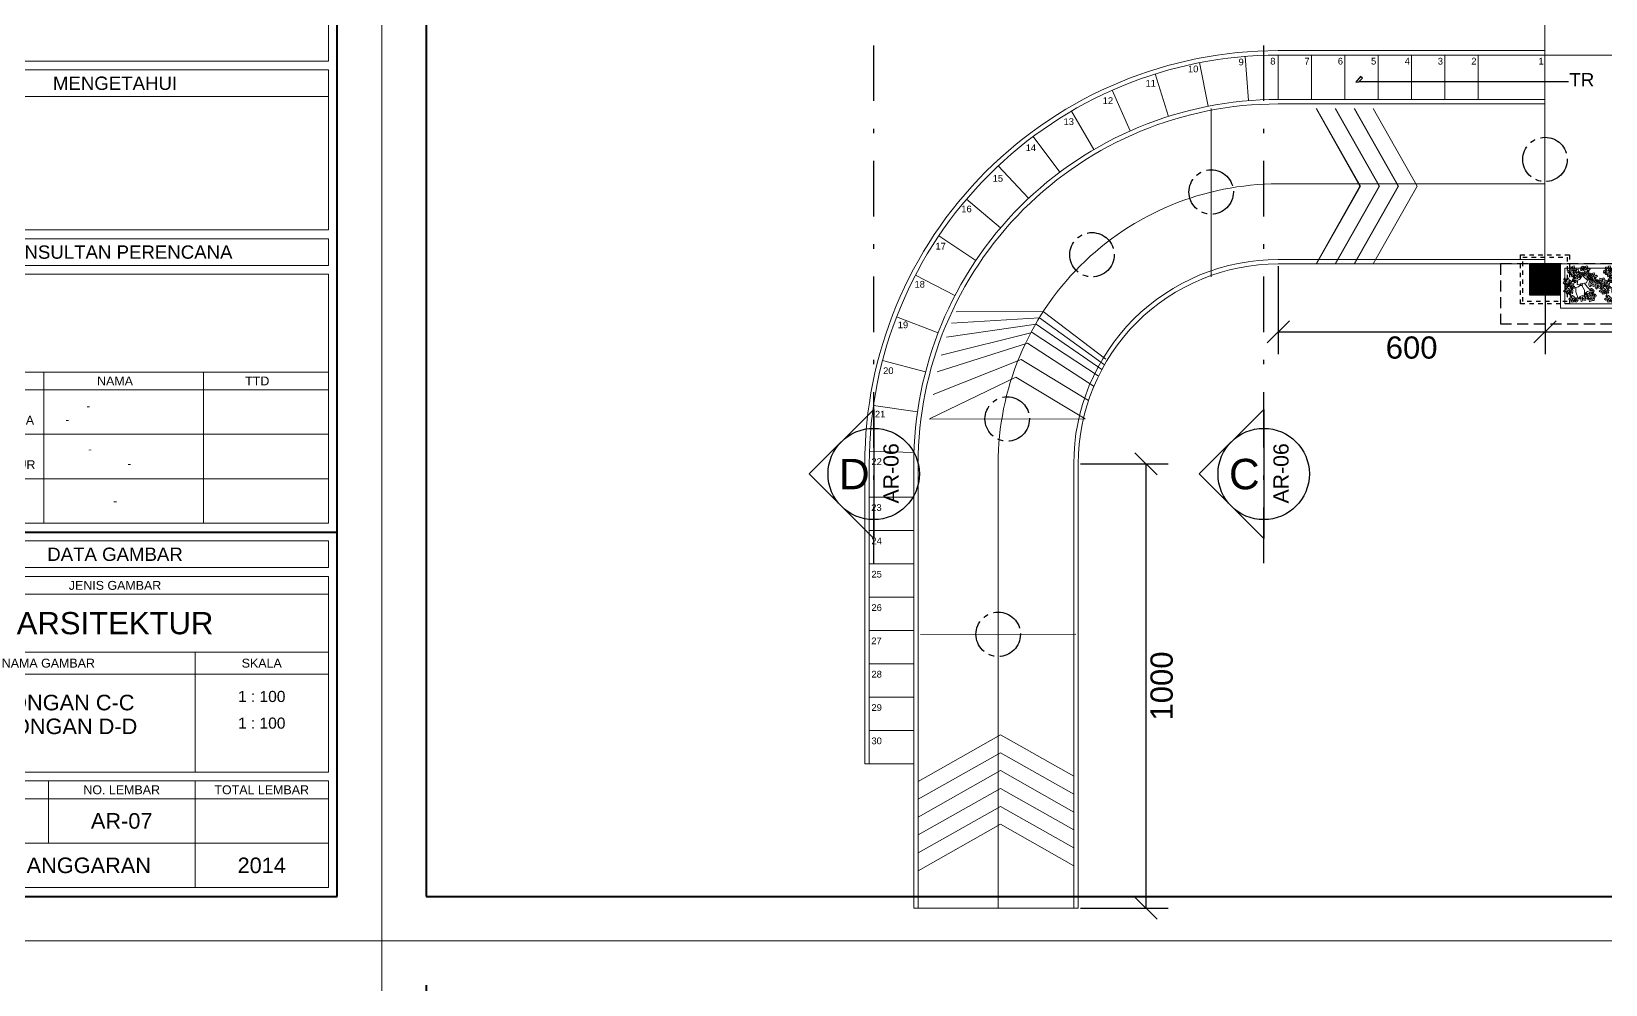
# Model space of a CAD drawing. Header units: inches. Extents: x 249 to 1192, y -18 to 440.
# Drawn here: x 745.34 to 780.75, y 169.51 to 190.95 of the extents above; entities that cross this region are included whole.
import ezdxf
from ezdxf.enums import TextEntityAlignment as Align

# ---------------------------------------------------------------- set-up
doc = ezdxf.new("R2010")
doc.units = ezdxf.units.IN
doc.header["$MEASUREMENT"] = 0
for name, pattern in [('CENTER2', [1.125, 0.75, -0.125, 0.125, -0.125]), ('DASHDOT', [1, 0.5, -0.25, 0, -0.25]), ('DASHED2', [0.375, 0.25, -0.125]), ('HIDDEN', [0.375, 0.25, -0.125])]:
    doc.linetypes.add(name, pattern=pattern)
for name, color, linetype, lineweight in [('ARSIR BETON', 8, 'Continuous', 0), ('DIMENSI', 85, 'Continuous', 20), ('DINDING', 6, 'Continuous', 0), ('GRS KOP', 1, 'Continuous', 40), ('KOP', 7, 'Continuous', 20), ('TEXT (KET. RUANG)', 7, 'Continuous', 5), ('TEXT (KETERANGAN)', 7, 'Continuous', 25), ('VEGETASI', 60, 'Continuous', 0)]:
    doc.layers.add(name, color=color, linetype=linetype, lineweight=lineweight)
for name, color, linetype in [('AS', 15, 'CENTER2'), ('ATAP', 123, 'Continuous'), ('KOLOM', 5, 'Continuous')]:
    doc.layers.add(name, color=color, linetype=linetype)
doc.styles.add('S', font='SIMPLEX', dxfattribs={"width": 1.1})
doc.styles.get("Standard").update_dxf_attribs({"font": 'arial.ttf'})
doc.dimstyles.new('UK. GDG PERTEMUAN', dxfattribs={"dimtxt": 0.5, "dimasz": 0.5, "dimexe": 0.5, "dimexo": 0.05, "dimgap": 0.1, "dimtad": 2, "dimdec": 0, "dimlfac": 100, "dimzin": 0, "dimdsep": 46, "dimtxsty": 'Standard', "dimblk": 'OBLIQUE', "dimcen": 0.09, "dimclrd": 8, "dimclre": 256, "dimclrt": 256, "dimadec": 0, "dimazin": 0, "dimtfac": 1, "dimtdec": 0, "dimtofl": 0, "dimtmove": 0, "dimatfit": 3, "dimldrblk": 'OBLIQUE', "dimfxl": 0, "dimtolj": 1, "dimtzin": 0, "dimarcsym": 0})

# ---------------------------------------------------------------- blocks, each defined once
blk = doc.blocks.new('KOP-ARS')
at = {"layer": 'GRS KOP'}
for p, q in [((1, 54), (1, 1)), ((83, 1), (83, 54)), ((73, 9.2), (83, 9.2)), ((1, 1), (83, 1))]:
    blk.add_line(p, q, dxfattribs=at)
at = {"layer": 'KOP'}
for p, q in [((82.8, 19.8), (82.8, 23.4)), ((82.8, 19.8), (73.2, 19.8)), ((82.8, 19.6), (73.2, 19.6)), ((82.8, 16), (82.8, 19.6)), ((82.8, 19), (73.2, 19)), ((82.8, 16), (73.2, 16)), ((82.8, 15), (73.2, 15)), ((82.8, 9.4), (82.8, 15)), ((82.8, 12.8), (73.2, 12.8)), ((76.4, 9.4), (76.4, 12.8)), ((79.993, 9.4), (79.993, 12.8)), ((82.8, 12.4), (73.2, 12.4)), ((82.8, 11.4), (73.2, 11.4)), ((82.8, 10.4), (73.2, 10.4)), ((82.8, 9.4), (73.2, 9.4)), ((73.2, 7.8), (82.8, 7.8)), ((73.2, 6.5), (82.8, 6.5)), ((79.8, 3.8), (79.8, 6.5)), ((73.2, 6), (82.8, 6)), ((76.5, 2.2), (76.5, 3.6)), ((79.8, 1.2), (79.8, 3.6)), ((73.2, 3.2), (82.8, 3.2)), ((73.2, 2.2), (82.8, 2.2))]:
    blk.add_line(p, q, dxfattribs=at)
for points in [[(0, 0), (84, 0), (84, 55), (0, 55)], [(73.2, 15.2), (82.8, 15.2), (82.8, 15.8), (73.2, 15.8)], [(73.2, 8.4), (82.8, 8.4), (82.8, 9), (73.2, 9)], [(73.2, 3.8), (82.8, 3.8), (82.8, 8.2), (73.2, 8.2)], [(73.2, 1.2), (82.8, 1.2), (82.8, 3.6), (73.2, 3.6)]]:
    blk.add_lwpolyline(points, close=True, dxfattribs=at)
blk.add_text('-', height=0.18).set_placement((76.884, 11.64))
for s, height, p in [('MENGETAHUI', 0.3, (78, 19.3)), ('KONSULTAN PERENCANA', 0.3, (78, 15.5)), ('NAMA', 0.2, (78, 12.6)), ('TTD', 0.2, (81.2, 12.6)), ('DATA GAMBAR', 0.3, (78, 8.7)), ('JENIS GAMBAR', 0.2, (78, 8)), ('ARSITEKTUR', 0.5, (78, 7.15)), ('NAMA GAMBAR', 0.2, (76.5, 6.25)), ('SKALA', 0.2, (81.3, 6.25)), ('NO. LEMBAR', 0.2, (78.15, 3.4)), ('TOTAL LEMBAR', 0.2, (81.3, 3.4)), ('TAHUN ANGGARAN', 0.35, (76.5, 1.7))]:
    blk.add_text(s, height=height, dxfattribs=at).set_placement(p, align=Align.MIDDLE)
blk.add_text('-', height=0.187, dxfattribs=at).set_placement((78.323, 10.65), align=Align.CENTER)
at = {"layer": 'KOP', "char_height": 0.2, "attachment_point": 1}
for s, insert in [('PENANGGUNG\\PJAWAB PERENCANA', (73.4, 12.15)), ('PENANGGUNG\\PJAWAB ARSITEKTUR', (73.4, 11.15))]:
    blk.add_mtext_dynamic_manual_height_columns(s, width=2.90143, gutter_width=1.75, heights=[0], dxfattribs=dict(at, insert=insert))
at = {"layer": 'KOP', "char_height": 0.18, "attachment_point": 1}
for insert, width in [((77.357, 12.13), 2.5923), ((77.396, 11.157), 3.89249)]:
    blk.add_mtext('-', dxfattribs=dict(at, insert=insert, width=width))
at = {"layer": 'KOP'}
for tag, height, p in [('SUKMA', 0.2, (78, 9.9)), ('1:100', 0.25, (81.3, 5.5)), ('1:100', 0.25, (81.3, 4.9)), ('1:100', 0.25, (81.3, 4.3)), ('AR-01', 0.35, (78.15, 2.7)), ('10', 0.35, (81.3, 2.7)), ('2012', 0.35, (81.3, 1.7))]:
    blk.add_attdef(tag, text='', height=height, dxfattribs=at).set_placement(p, align=Align.MIDDLE)
for p in [(73.7, 5.325), (73.7, 4.725), (73.7, 4.125)]:
    blk.add_attdef('-', p, '', height=0.35, dxfattribs=at)
blk = doc.blocks.new('K1')
at = {"layer": 'ARSIR BETON'}
h = blk.add_hatch(dxfattribs=at)
h.set_pattern_fill('ANSI37', color=256, scale=0.15, style=0)
h.set_pattern_definition([(45, (258.37489, 277.120751), (-0.01325825, 0.01325825), []), (135, (258.37489, 277.120751), (-0.01325825, -0.01325825), [])])
h.paths.add_polyline_path([(259.125, 277.171), (259.125, 277.871), (258.425, 277.871), (258.425, 277.171)])
at = {"layer": 'KOLOM'}
blk.add_lwpolyline([(258.425, 277.171), (259.125, 277.171), (259.125, 277.871), (258.425, 277.871)], close=True, dxfattribs=at)
for points in [[(258.725, 277.571), (258.825, 277.471)], [(258.725, 277.471), (258.825, 277.571)]]:
    blk.add_lwpolyline(points, dxfattribs=at)
blk = doc.blocks.new('BRANCHT', base_point=(1.548, 0.551))
for p, q in [((1.511, 0.64), (1.524, 0.662)), ((1.526, 0.607), (1.511, 0.64)), ((1.524, 0.662), (1.551, 0.661)), ((1.55, 0.627), (1.526, 0.607)), ((1.536, 0.471), (1.537, 0.5)), ((1.554, 0.427), (1.536, 0.471)), ((1.537, 0.5), (1.552, 0.572)), ((1.57, 0.598), (1.55, 0.627)), ((1.551, 0.661), (1.582, 0.622)), ((1.551, 0.661), (1.551, 0.661)), ((1.552, 0.572), (1.57, 0.598)), ((1.572, 0.474), (1.594, 0.431)), ((1.606, 0.467), (1.572, 0.474)), ((1.573, 0.682), (1.611, 0.684)), ((1.599, 0.643), (1.573, 0.682)), ((1.582, 0.622), (1.599, 0.643)), ((1.599, 0.582), (1.587, 0.538)), ((1.587, 0.538), (1.607, 0.492)), ((1.62, 0.64), (1.599, 0.582)), ((1.599, 0.582), (1.668, 0.562)), ((1.626, 0.447), (1.606, 0.467)), ((1.611, 0.684), (1.648, 0.656)), ((1.636, 0.537), (1.625, 0.526)), ((1.625, 0.526), (1.644, 0.481)), ((1.648, 0.656), (1.636, 0.607)), ((1.636, 0.607), (1.644, 0.59)), ((1.69, 0.518), (1.636, 0.537)), ((1.644, 0.59), (1.667, 0.602)), ((1.644, 0.481), (1.663, 0.492)), ((1.663, 0.492), (1.686, 0.474)), ((1.667, 0.602), (1.71, 0.563)), ((1.667, 0.602), (1.667, 0.602)), ((1.686, 0.474), (1.68, 0.427)), ((1.71, 0.563), (1.69, 0.518)), ((1.585, 0.414), (1.554, 0.427)), ((1.594, 0.431), (1.585, 0.414)), ((1.68, 0.427), (1.626, 0.447))]:
    blk.add_line(p, q)
blk = doc.blocks.new('T36')
for p, q in [((-0.111, -0.002), (-0.091, 0.108)), ((-0.017, 0.011), (-0.027, -0.001)), ((0.004, 0.007), (-0.017, 0.011)), ((0.016, -0.003), (0.004, 0.007)), ((0.016, -0.003), (0.026, 0.019)), ((0.026, 0.019), (0.124, 0.032)), ((0.07, 0.025), (0.136, -0.06)), ((0.151, 0.1), (0.083, 0.163)), ((0.124, 0.032), (0.151, 0.1)), ((-0.074, -0.06), (-0.174, -0.088)), ((-0.138, -0.078), (-0.138, -0.185)), ((-0.138, -0.185), (-0.081, -0.353)), ((-0.028, -0.013), (-0.111, -0.002)), ((-0.028, -0.013), (-0.074, -0.06)), ((-0.027, -0.001), (-0.028, -0.013)), ((-0.028, -0.013), (-0.026, -0.024)), ((-0.026, -0.024), (-0.018, -0.031)), ((-0.018, -0.031), (-0.001, -0.034)), ((-0.001, -0.034), (0.004, -0.034)), ((0.004, -0.034), (0.013, -0.024)), ((0.004, -0.034), (0.075, -0.149)), ((0.013, -0.024), (0.02, -0.01)), ((0.02, -0.01), (0.016, -0.003)), ((0.075, -0.149), (0.073, -0.293)), ((0.136, -0.06), (0.229, -0.154))]:
    blk.add_line(p, q)
at = {"xscale": 0.8515584, "yscale": 0.8515584, "zscale": 0.8515584}
for p, rotation in [((-0.215, 0.309), 120), ((-0.121, 0.222), 120), ((0.068, 0.33), 59.99999999999999), ((-0.318, 0.042), 180), ((-0.195, 0), 180), ((-0.095, 0.107), 120), ((0.06, 0.183), 59.99999999999999), ((0.243, 0.158), 59.99999999999999), ((-0.298, -0.123), 240), ((-0.168, -0.321), 240), ((0.029, -0.277), 299.9999999999999), ((0.187, -0.168), 299.9999999999999), ((0.233, -0.285), 299.9999999999999)]:
    blk.add_blockref('BRANCHT', p, dxfattribs=dict(at, rotation=rotation))
for p in [(0.192, 0.052), (0.348, -0.001)]:
    blk.add_blockref('BRANCHT', p, dxfattribs=at)
blk = doc.blocks.new('LANTAI 2')
blk.add_lwpolyline([(703.638, 173.682), (698.924, 173.682), (699, 173.77), (698.959, 173.805), (698.851, 173.678), (698.924, 173.682)])
at = {"layer": 'AS', "linetype": 'HIDDEN', "ltscale": 0.35}
for points in [[(702.559, 169.789), (703.659, 169.789), (703.659, 168.689), (702.559, 168.689)], [(702.609, 169.739), (703.609, 169.739), (703.609, 168.739), (702.609, 168.739)]]:
    blk.add_lwpolyline(points, close=True, dxfattribs=at)
at = {"layer": 'AS'}
for centre in [(703.109, 171.939), (695.599, 171.206), (692.918, 169.794), (691.011, 166.099), (690.808, 161.253)]:
    blk.add_circle(centre, 0.5, dxfattribs=at)
at = {"layer": 'ATAP', "linetype": 'DASHED2'}
blk.add_lwpolyline([(702.109, 168.239), (712.109, 168.239), (712.109, 169.589), (702.109, 169.589)], close=True, dxfattribs=at)
at = {"layer": 'DINDING'}
for points in [[(703.109, 175.889), (703.109, 169.239)], [(696.361, 174.259), (696.442, 173.262)], [(697.108, 174.389), (703.109, 174.389)], [(697.108, 174.289), (703.109, 174.289)], [(697.109, 174.289), (697.859, 174.289), (697.859, 173.288), (697.109, 173.288), (697.109, 174.289)], [(698.609, 174.289), (697.859, 174.289), (697.859, 173.288), (698.609, 173.288), (698.609, 174.289)], [(698.609, 174.289), (699.359, 174.289), (699.359, 173.288), (698.609, 173.288), (698.609, 174.289)], [(700.109, 174.289), (699.359, 174.289), (699.359, 173.288), (700.109, 173.288), (700.109, 174.289)], [(700.109, 174.289), (700.859, 174.289), (700.859, 173.288), (700.109, 173.288), (700.109, 174.289)], [(701.609, 174.289), (700.859, 174.289), (700.859, 173.288), (701.609, 173.288), (701.609, 174.289)], [(711.108, 174.289), (703.109, 174.289)], [(695.339, 174.118), (695.532, 173.136)], [(694.34, 173.863), (694.64, 172.909)], [(693.375, 173.498), (693.78, 172.584)], [(692.457, 173.027), (692.962, 172.164)], [(695.599, 169.294), (695.599, 173.089)], [(697.958, 169.589), (698.947, 171.339), (697.958, 173.089)], [(697.968, 169.589), (698.957, 171.339), (697.968, 173.089)], [(698.386, 169.589), (699.376, 171.339), (698.386, 173.089)], [(698.397, 169.589), (699.386, 171.339), (698.397, 173.089)], [(698.815, 169.589), (699.804, 171.339), (698.815, 173.089)], [(698.825, 169.589), (699.814, 171.339), (698.825, 173.089)], [(699.243, 169.589), (700.232, 171.339), (699.243, 173.089)], [(691.597, 172.456), (692.196, 171.655)], [(690.807, 171.793), (691.492, 171.064)], [(697.108, 171.389), (703.109, 171.389)], [(690.096, 171.045), (690.858, 170.398)], [(689.473, 170.223), (690.303, 169.665)], [(697.108, 169.689), (703.109, 169.689)], [(688.946, 169.336), (689.834, 168.874)], [(697.108, 169.589), (703.109, 169.589)], [(710.759, 169.589), (710.759, 168.589), (703.459, 168.589), (703.459, 169.589)], [(688.522, 168.395), (689.456, 168.036)], [(693.139, 167.211), (691.664, 168.233), (689.648, 167.942)], [(693.197, 167.316), (691.74, 168.375), (689.761, 168.258)], [(693.226, 167.444), (691.82, 168.515), (689.862, 168.509)], [(693.054, 167.07), (691.571, 168.046), (689.527, 167.534)], [(692.967, 166.83), (691.464, 167.804), (689.436, 167.158)], [(688.206, 167.413), (689.174, 167.161)], [(692.84, 166.517), (691.325, 167.438), (689.345, 166.65)], [(692.761, 166.1), (691.206, 167.039), (689.261, 166.1)], [(688.002, 166.402), (688.992, 166.259)], [(692.761, 166.1), (689.261, 166.097)], [(687.912, 165.374), (688.912, 165.343)], [(687.908, 164.34), (688.908, 164.34)], [(687.908, 163.59), (688.908, 163.59)], [(687.908, 162.84), (688.908, 162.84)], [(687.908, 162.09), (688.908, 162.09)], [(687.908, 161.34), (688.908, 161.34)], [(692.558, 161.254), (689.058, 161.251)], [(687.908, 160.59), (688.908, 160.59)], [(687.908, 159.84), (688.908, 159.84)], [(687.908, 159.09), (688.908, 159.09)], [(692.508, 158.057), (690.858, 158.99), (689.008, 157.944)], [(687.808, 158.34), (688.908, 158.34)], [(692.508, 157.655), (690.858, 158.587), (689.008, 157.542)], [(692.508, 157.252), (690.858, 158.185), (689.008, 157.139)], [(692.508, 156.85), (690.858, 157.783), (689.008, 156.737)], [(692.508, 156.448), (690.858, 157.381), (689.008, 156.335)], [(692.508, 156.046), (690.858, 156.978), (689.008, 155.933)], [(692.608, 155.089), (688.908, 155.089)]]:
    blk.add_lwpolyline(points, dxfattribs=at)
for points in [[(697.108, 174.389, 0.414214), (687.808, 165.089), (687.808, 158.34)], [(697.108, 174.289, 0.414214), (687.908, 165.089), (687.908, 158.34)], [(688.908, 155.089), (688.908, 165.089, -0.414214), (697.108, 173.289), (703.109, 173.289)], [(689.008, 155.089), (689.008, 165.089, -0.414214), (697.108, 173.189), (703.109, 173.189)], [(697.108, 171.389, 0.414214), (690.808, 165.089), (690.808, 155.089)], [(697.108, 169.689, 0.414214), (692.508, 165.089), (692.508, 155.089)], [(697.108, 169.589), (697.108, 169.589, 0.414214), (692.608, 165.089), (692.608, 155.089)]]:
    blk.add_lwpolyline(points, format="xyb", dxfattribs=at)
for points in [[(703.109, 173.288), (701.609, 173.288), (701.609, 174.289), (703.109, 174.289)], [(710.759, 169.589), (703.459, 169.589), (703.459, 168.589), (710.759, 168.589)], [(710.659, 169.489), (703.559, 169.489), (703.559, 168.689), (710.659, 168.689)]]:
    blk.add_lwpolyline(points, close=True, dxfattribs=at)
at = {"layer": 'KOLOM'}
blk.add_blockref('K1', (444.334, -108.282), dxfattribs=at)
at = {"layer": 'VEGETASI', "xscale": 0.9115255220459347, "yscale": 0.9115255220459346, "zscale": 0.9115255220459344}
for p in [(703.931, 169.13), (704.737, 169.13)]:
    blk.add_blockref('T36', p, dxfattribs=at)
at = {"layer": 'TEXT (KET. RUANG)'}
for s, height, p in [('8', 0.151, (696.928, 174.075)), ('7', 0.151, (697.696, 174.075)), ('6', 0.151, (698.448, 174.075)), ('5', 0.151, (699.196, 174.075)), ('4', 0.151, (699.954, 174.075)), ('3', 0.151, (700.697, 174.075)), ('2', 0.151, (701.451, 174.075)), ('1', 0.151, (702.962, 174.075)), ('10', 0.1507, (695.077, 173.901)), ('9', 0.151, (696.215, 174.057)), ('TR', 0.3015, (703.657, 173.582)), ('11', 0.1507, (694.122, 173.579)), ('12', 0.1507, (693.16, 173.188)), ('13', 0.1507, (692.278, 172.715)), ('14', 0.1507, (691.426, 172.126)), ('15', 0.1507, (690.684, 171.438)), ('16', 0.1507, (689.978, 170.75)), ('17', 0.1507, (689.397, 169.912)), ('18', 0.1507, (688.925, 169.055)), ('19', 0.1507, (688.549, 168.141)), ('20', 0.1507, (688.219, 167.109)), ('21', 0.1507, (688.035, 166.132)), ('22', 0.1507, (687.957, 165.064)), ('23', 0.1507, (687.953, 164.03)), ('24', 0.1507, (687.957, 163.28)), ('25', 0.1507, (687.957, 162.53)), ('26', 0.1507, (687.957, 161.78)), ('27', 0.1507, (687.953, 161.03)), ('28', 0.1507, (687.957, 160.28)), ('29', 0.1507, (687.957, 159.53)), ('30', 0.1507, (687.957, 158.78))]:
    blk.add_text(s, height=height, dxfattribs=at).set_placement(p)
blk = doc.blocks.new('_Oblique')
at = {"color": 0, "linetype": 'ByBlock', "lineweight": -2}
blk.add_line((-0.5, -0.5), (0.5, 0.5), dxfattribs=at)
blk = doc.blocks.new('*D215')
at = {"layer": 'DEFPOINTS', "color": 0}
for p in [(773.386, 185.724), (779.387, 185.724), (779.387, 184.193)]:
    blk.add_point(p, dxfattribs=at)
at = {"layer": 'DIMENSI', "lineweight": -2}
for p, q in [((773.386, 185.674), (773.386, 183.693)), ((779.387, 185.674), (779.387, 183.693))]:
    blk.add_line(p, q, dxfattribs=at)
at = {"layer": 'DIMENSI', "color": 8, "lineweight": -2}
blk.add_line((773.386, 184.193), (779.387, 184.193), dxfattribs=at)
at = {"layer": 'DIMENSI', "color": 8, "lineweight": -2, "xscale": 0.5, "yscale": 0.5, "zscale": 0.5, "rotation": 180}
blk.add_blockref('_Oblique', (773.386, 184.193), dxfattribs=at)
at = {"layer": 'DIMENSI', "color": 8, "lineweight": -2, "xscale": 0.5, "yscale": 0.5, "zscale": 0.5}
blk.add_blockref('_Oblique', (779.387, 184.193), dxfattribs=at)
at = {"layer": 'DIMENSI', "insert": (776.386, 183.837), "char_height": 0.5, "attachment_point": 5}
blk.add_mtext('\\A1;600', dxfattribs=at)
blk = doc.blocks.new('*D217')
at = {"layer": 'DEFPOINTS', "color": 0}
for p in [(768.886, 181.224), (768.886, 171.224), (770.409, 171.224)]:
    blk.add_point(p, dxfattribs=at)
at = {"layer": 'DIMENSI', "lineweight": -2}
for p, q in [((768.936, 181.224), (770.909, 181.224)), ((768.936, 171.224), (770.909, 171.224))]:
    blk.add_line(p, q, dxfattribs=at)
at = {"layer": 'DIMENSI', "color": 8, "lineweight": -2}
blk.add_line((770.409, 181.224), (770.409, 171.224), dxfattribs=at)
at = {"layer": 'DIMENSI', "color": 8, "lineweight": -2, "xscale": 0.5, "yscale": 0.5, "zscale": 0.5}
for p, rotation in [((770.409, 181.224), 90), ((770.409, 171.224), 270)]:
    blk.add_blockref('_Oblique', p, dxfattribs=dict(at, rotation=rotation))
at = {"layer": 'DIMENSI', "insert": (770.765, 176.224), "char_height": 0.5, "attachment_point": 5, "rotation": 90}
blk.add_mtext('\\A1;1000', dxfattribs=at)
blk = doc.blocks.new('*D218')
at = {"layer": 'DEFPOINTS', "color": 0}
for p in [(779.387, 185.024), (787.387, 185.024), (787.387, 184.193)]:
    blk.add_point(p, dxfattribs=at)
at = {"layer": 'DIMENSI', "lineweight": -2}
for p, q in [((779.387, 184.974), (779.387, 183.693)), ((787.387, 184.974), (787.387, 183.693))]:
    blk.add_line(p, q, dxfattribs=at)
at = {"layer": 'DIMENSI', "color": 8, "lineweight": -2}
blk.add_line((779.387, 184.193), (787.387, 184.193), dxfattribs=at)
at = {"layer": 'DIMENSI', "color": 8, "lineweight": -2, "xscale": 0.5, "yscale": 0.5, "zscale": 0.5, "rotation": 180}
blk.add_blockref('_Oblique', (779.387, 184.193), dxfattribs=at)
at = {"layer": 'DIMENSI', "color": 8, "lineweight": -2, "xscale": 0.5, "yscale": 0.5, "zscale": 0.5}
blk.add_blockref('_Oblique', (787.387, 184.193), dxfattribs=at)
at = {"layer": 'DIMENSI', "insert": (783.387, 183.837), "char_height": 0.5, "attachment_point": 5}
blk.add_mtext('\\A1;800', dxfattribs=at)
blk = doc.blocks.new('Npa')
for p, q in [((-0.849, 0), (0, 0.849)), ((0.849, 0), (0, 0.849)), ((0.849, 0), (-0.849, 0))]:
    blk.add_line(p, q)
blk.add_circle((0, 0), 0.6)
at = {"style": 'S', "width": 0.75, "flags": 4}
for tag, height, p in [('NO', 0.3, (0.005, 0.113)), ('NOLBR', 0.2, (0.005, -0.334))]:
    blk.add_attdef(tag, text='', height=height, dxfattribs=at).set_placement(p, align=Align.CENTER)

msp = doc.modelspace()

# ---------------------------------------------------------------- block references
at = {"layer": 'KOP'}
ref = msp.add_blockref('KOP-ARS', (669.2179, 170.4885), dxfattribs=at)
ref.add_attrib('-', '-', dxfattribs={"height": 0.2}).set_placement((747.2179, 180.3885), align=Align.MIDDLE)
ref.add_attrib('1:100', '1 : 100', dxfattribs={"height": 0.25}).set_placement((750.5179, 175.3885), align=Align.MIDDLE)
ref.add_attrib('1:100', '1 : 100', dxfattribs={"height": 0.25}).set_placement((750.5179, 175.9885), align=Align.MIDDLE)
ref.add_attrib('-', 'POTONGAN D-D', (743.9163, 175.1414), dxfattribs={"height": 0.35})
ref.add_attrib('-', '         POTONGAN C-C', (742.6304, 175.6765), dxfattribs={"height": 0.35})
ref.add_attrib('AR-01', 'AR-07', dxfattribs={"height": 0.35}).set_placement((747.3679, 173.1885), align=Align.MIDDLE)
ref.add_attrib('2012', '2014', dxfattribs={"height": 0.35}).set_placement((750.5179, 172.1885), align=Align.MIDDLE)
for p in [(753.2179, 170.4885), (753.2179, 115.4885)]:
    msp.add_blockref('KOP-ARS', p, dxfattribs=at)

# ---------------------------------------------------------------- next in the draw order: block references
msp.add_blockref('LANTAI 2', (76.2777, 16.1343))

# ---------------------------------------------------------------- next in the draw order: linework, layer by layer
at = {"layer": 'TEXT (KETERANGAN)', "linetype": 'DASHDOT', "ltscale": 2.5}
for points in [[(764.2848, 178.9891), (764.2848, 199.722)], [(773.0588, 178.9891), (773.0588, 199.722)]]:
    msp.add_lwpolyline(points, dxfattribs=at)

# ---------------------------------------------------------------- next in the draw order: block references
at = {"layer": 'TEXT (KETERANGAN)'}
ref = msp.add_blockref('Npa', (764.2848, 180.9948), dxfattribs=dict(at, xscale=1.711877601000651, yscale=1.711877601000651, zscale=1.711877601000651, rotation=90))
ref.add_attrib('NO', 'D', dxfattribs={"layer": '0', "height": 0.6848, "flags": 4}).set_placement((764.1945, 180.9936), align=Align.MIDDLE_RIGHT)
ref.add_attrib('NOLBR', 'AR-06', dxfattribs={"layer": '0', "height": 0.34238, "rotation": 90, "flags": 4}).set_placement((764.8453, 181.0096), align=Align.CENTER)
ref = msp.add_blockref('Npa', (773.0588, 180.9948), dxfattribs=dict(at, xscale=1.711877601000651, yscale=1.711877601000651, zscale=1.711877601000651, rotation=90))
ref.add_attrib('NO', 'C', dxfattribs={"layer": '0', "height": 0.6848, "flags": 4}).set_placement((772.9685, 180.9936), align=Align.MIDDLE_RIGHT)
ref.add_attrib('NOLBR', 'AR-06', dxfattribs={"layer": '0', "height": 0.34238, "rotation": 90, "flags": 4}).set_placement((773.6192, 181.0096), align=Align.CENTER)

# ---------------------------------------------------------------- next in the draw order: dimensions: what is measured, and where the dimension line sits
at = {"layer": 'DIMENSI'}
for base, p1, p2, picture, middle in [((779.3866, 184.1925), (773.3855, 185.7235), (779.3866, 185.7235), '*D215', (776.3861, 183.8372)), ((787.3866, 184.1925), (779.3866, 185.0235), (787.3866, 185.0235), '*D218', (783.3866, 183.8372))]:
    dim = msp.add_linear_dim(base=base, p1=p1, p2=p2, dimstyle='UK. GDG PERTEMUAN', dxfattribs=at)
    dim.commit()
    dim.dimension.update_dxf_attribs({"geometry": picture, "text_midpoint": middle})
dim = msp.add_linear_dim(base=(770.4094, 171.2235), p1=(768.8855, 181.2235), p2=(768.8855, 171.2235), angle=90, dimstyle='UK. GDG PERTEMUAN', dxfattribs=at)
dim.commit()
dim.dimension.update_dxf_attribs({"geometry": '*D217', "text_midpoint": (770.7647, 176.2235)})

doc.saveas('drawing.dxf')
